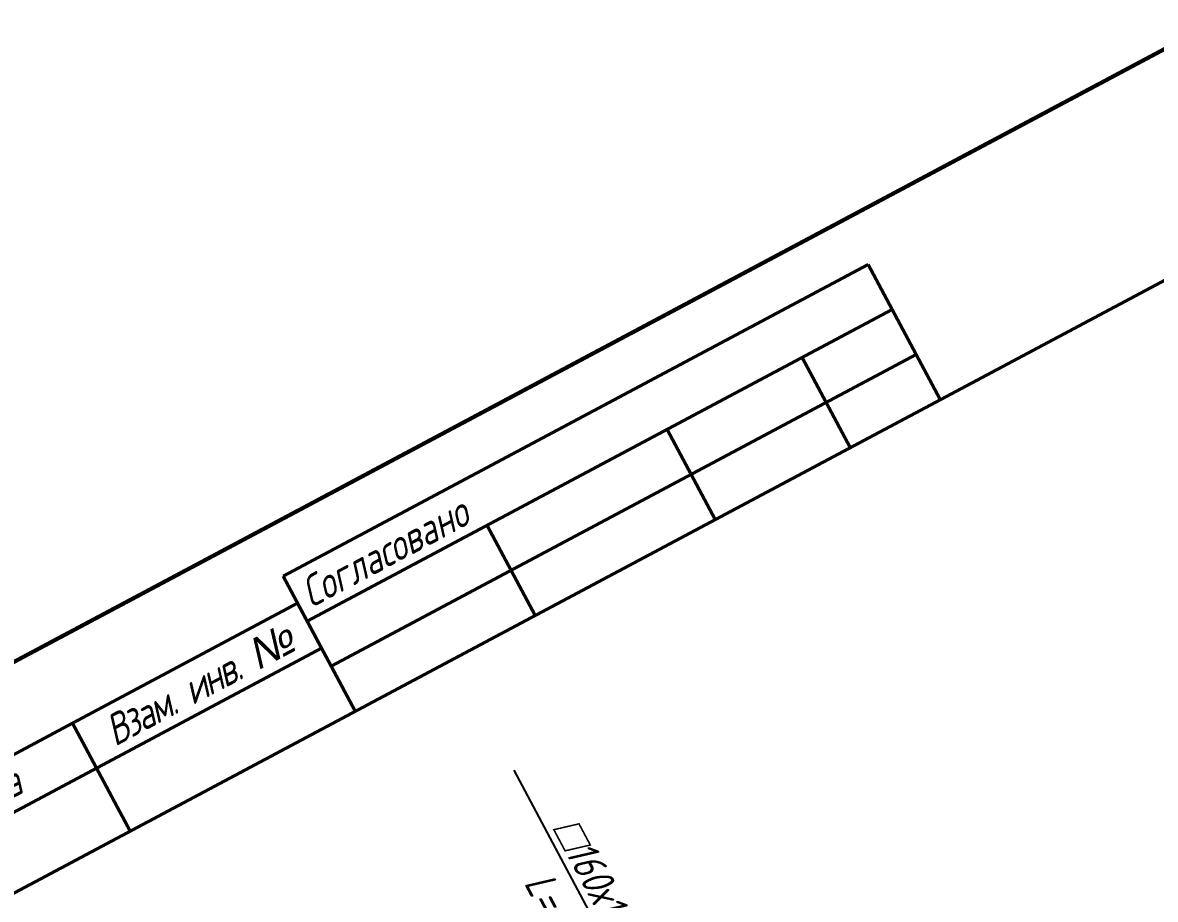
# Model space of a CAD drawing. Extents: x 5370511 to 5386565, y 1010429 to 1053793.
# Drawn here: x 5379119.4 to 5379230.5, y 1041066.4 to 1041152.3 of the extents above; entities that cross this region are included whole.
import ezdxf
from ezdxf import colors
from ezdxf.entities.mleader import LeaderData, LeaderLine
from ezdxf.enums import TextEntityAlignment as Align
from ezdxf.math import Vec2, Vec3

# ---------------------------------------------------------------- set-up
doc = ezdxf.new("R2010")
doc.units = 0
doc.layers.get('0').update_dxf_attribs({"linetype": 'CONTINUOUS'})
doc.styles.add('ГОСТ_НИПИ', font='gost_nipi.shx', dxfattribs={"oblique": 15})

# ---------------------------------------------------------------- blocks, each defined once
blk = doc.blocks.new('*U427')
at = {"lineweight": 50}
for p, q in [((-415, 155), (-400, 155)), ((-410, 90), (-410, 155)), ((-405, 90), (-405, 155)), ((-410, 145), (-400, 145)), ((-410, 130), (-400, 130)), ((-410, 110), (-400, 110)), ((-410, 90), (-415, 90)), ((-412, 65), (-412, 90)), ((-412, 90), (-400, 90)), ((-405, 90), (-410, 90)), ((-407, 5), (-407, 90)), ((-400, 90), (-405, 90)), ((-412, 30), (-412, 65)), ((-412, 65), (-400, 65))]:
    blk.add_line(p, q, dxfattribs=at)
at = {"lineweight": 50, "const_width": 0.4}
blk.add_lwpolyline([(-420, 297), (0, 297), (0, 0), (-420, 0)], close=True, dxfattribs=at)
at = {"lineweight": 50}
blk.add_lwpolyline([(-400, 5), (-5, 5), (-5, 292), (-400, 292)], close=True, dxfattribs=at)
blk.add_lwpolyline([(-415, 155), (-415, 90)], dxfattribs=at)
at = {"char_height": 3, "rotation": 90, "style": 'ГОСТ_НИПИ'}
for s, width, heights, insert, attachment_point in [('Согласовано', 20.381, [3.61], (-413.93, 90.92), 1), ('{\\T0.9;Взам. инв. \\fArial|b0|i0|c204|p34;№}', 27.1548, [0], (-409.5, 77.5), 5), ('Подп. и дата', 35, [0], (-409.5, 47.5), 5)]:
    blk.add_mtext_dynamic_manual_height_columns(s, width=width, gutter_width=12.5, heights=heights, dxfattribs=dict(at, insert=insert, attachment_point=attachment_point))
at = {"style": 'ГОСТ_НИПИ', "oblique": 15}
blk.add_attdef('СКВОЗНАЯ_НУМЕРАЦИЯ', text='', height=3, dxfattribs=at).set_placement((-10, 288.5), align=Align.MIDDLE_CENTER)
at = {"style": 'ГОСТ_НИПИ', "oblique": 15, "width": 0.8}
for tag, p in [('ДАТА_СОГЛ_1', (-406.75, 146)), ('ДАТА_СОГЛ_2', (-401.75, 146)), ('ФАМИЛИЯ_СОГЛ_1', (-406.75, 111)), ('ФАМИЛИЯ_СОГЛ_2', (-401.75, 111)), ('ХАРАКТЕР_РАБОТЫ_СОГЛ_1', (-406.75, 91)), ('ХАРАКТЕР_РАБОТЫ_СОГЛ_2', (-401.75, 91))]:
    blk.add_attdef(tag, p, '', height=3, rotation=90, dxfattribs=at)
at = {"style": 'ГОСТ_НИПИ', "oblique": 15}
for tag, width, p in [('ОБОЗНАЧЕНИЕ_ДОКУМЕНТА', 0.8, (-65, 55)), ('НАИМЕНОВАНИЕ_ПРОЕКТА', 0.8, (-65, 42.5)), ('НАИМЕНОВАНИЕ_ОБЪЕКТА', 0.8, (-90, 27.5)), ('СТАДИЯ', 0.8, (-47.5, 25)), ('ЛИСТ', 0.8, (-32.5, 25)), ('ЛИСТОВ', 0.8, (-15, 25)), ('НАИМЕНОВАНИЕ_ЧЕРТЕЖА', 0.8, (-90, 12.5)), ('ПРЕДПРИЯТИЕ', 0.7, (-30.48, 12.55))]:
    blk.add_attdef(tag, text='', height=3, dxfattribs=dict(at, width=width)).set_placement(p, align=Align.MIDDLE_CENTER)
at = {"style": 'ГОСТ_НИПИ', "oblique": 15, "width": 0.8}
blk.add_attdef('РАЗРАБ', text='', height=3, dxfattribs=at).set_placement((-189.18, 32.18), align=Align.MIDDLE_LEFT)
for tag, p in [('ФАМИЛИЯ_5', (-169, 31)), ('ДАТА_1', (-134, 31)), ('ХАРАКТЕР_РАБОТЫ_1', (-189, 26)), ('ФАМИЛИЯ_1', (-169, 26)), ('ДАТА_2', (-134, 26)), ('ХАРАКТЕР_РАБОТЫ_2', (-189, 20.72)), ('ФАМИЛИЯ_2', (-169.15, 20.71)), ('ДАТА_3', (-134, 20.72)), ('ХАРАКТЕР_РАБОТЫ_3', (-189, 16)), ('ФАМИЛИЯ_3', (-169.01, 15.99)), ('ДАТА_4', (-134, 16)), ('ФАМИЛИЯ_6', (-169, 11)), ('ДАТА_5', (-134, 11)), ('ХАРАКТЕР_РАБОТЫ_4', (-189, 6)), ('ФАМИЛИЯ_4', (-169, 6)), ('ДАТА_6', (-134, 6))]:
    blk.add_attdef(tag, p, '', height=3, dxfattribs=at)
at = {"style": 'ГОСТ_НИПИ', "oblique": 15, "width": 0.8, "flags": 8}
blk.add_attdef('НКОНТР', text='', height=3, dxfattribs=at).set_placement((-189.36, 12.34), align=Align.MIDDLE_LEFT)
at = {"style": 'ГОСТ_НИПИ', "oblique": 15, "width": 0.8}
blk.add_attdef('ФОРМАТ', text='', height=3, dxfattribs=at).set_placement((-38.94, 0.42), align=Align.BOTTOM_CENTER)
blk = doc.blocks.new('_None')

msp = doc.modelspace()

# ---------------------------------------------------------------- block references
at = {"rotation": 298.0491553101125}
msp.add_blockref('*U427', (5379260.701, 1040689.475), dxfattribs=at)

# ---------------------------------------------------------------- leaders
at = {"ltscale": 0.35}
ml = msp.add_multileader_mtext('Standard', dxfattribs=at)
ml.set_content('{\\fArial|b0|i0|c204|p34;□}160х160х5\\PL=1700', color=256, style='ГОСТ_НИПИ')
ml.set_leader_properties()
ml.set_arrow_properties(name='NONE')
ml.build(insert=Vec2(0, 0))
ml.multileader.update_dxf_attribs({"text_left_attachment_type": 6, "text_right_attachment_type": 6, "dogleg_length": 0.2, "arrow_head_size": 0.2})
ctx = ml.context
ctx.base_point, ctx.char_height, ctx.arrow_head_size, ctx.landing_gap_size, ctx.plane_origin, ctx.plane_x_axis, ctx.plane_y_axis = Vec3(5379168.156, 1041078.074), 3, 0.2, 0.2, Vec3(5379295.502, 1040884.712), Vec3(0.4702289, -0.8825445), Vec3(0.8825445, 0.4702289)
ctx.left_attachment, ctx.right_attachment, ctx.text_align_type = 6, 6, 1
notes = []
notes.append((ctx, [(0, (1, 1, 0), (5379179.259, 1041057.236), (-0.4702289, 0.8825445), 0.2, [(0, [(5379173.323, 1041035.353)], 0, [])])]))
ctx.mtext.insert, ctx.mtext.text_direction, ctx.mtext.rotation, ctx.mtext.alignment, ctx.mtext.flow_direction = Vec3(5379177.858, 1041067.522), Vec3(0.4702289, -0.8825445), 5.2019391, 2, 5
for ctx, leaders in notes:
    for number, flags, end, landing, length, lines in leaders:
        leader = LeaderData()
        leader.index, (leader.has_last_leader_line, leader.has_dogleg_vector, leader.attachment_direction) = number, flags
        leader.last_leader_point, leader.dogleg_vector, leader.dogleg_length = Vec3(end), Vec3(landing), length
        for number, points, colour, breaks in lines:
            line = LeaderLine()
            line.index, line.vertices, line.color, line.breaks = number, Vec3.list(points), colors.encode_raw_color(colour), breaks
            leader.lines.append(line)
        ctx.leaders.append(leader)

doc.saveas('drawing.dxf')
